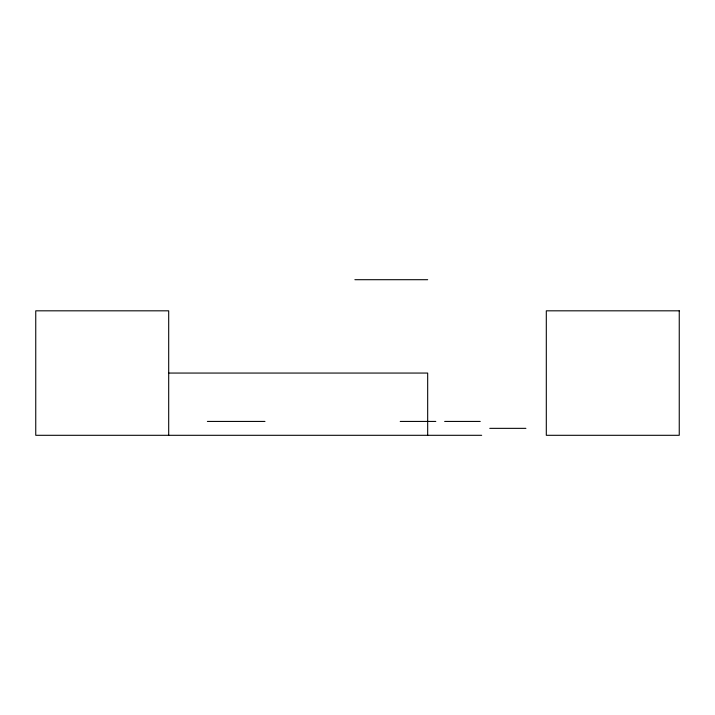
<?xml version="1.0" encoding="UTF-8"?>
<svg xmlns="http://www.w3.org/2000/svg" width="715" height="715" viewBox="0 0 715 715"><rect width="100%" height="100%" fill="white"/><g stroke="black" fill="none" stroke-linecap="round" stroke-linejoin="round"><path stroke-width="1.07" d="M354.881 279.699L427.677 279.699M168.624 373.06L427.677 373.06L427.677 435.301M207.377 421.43L264.97 421.43M400.212 421.43L435.801 421.43M444.65 421.43L480.239 421.43M489.766 428.348L525.909 428.348M481.678 435.301L35.75 435.301L35.75 310.819L168.695 310.819L168.695 435.301M679.25 310.819L546.305 310.819L546.305 435.301L679.25 435.301L679.25 310.819"/></g></svg>
